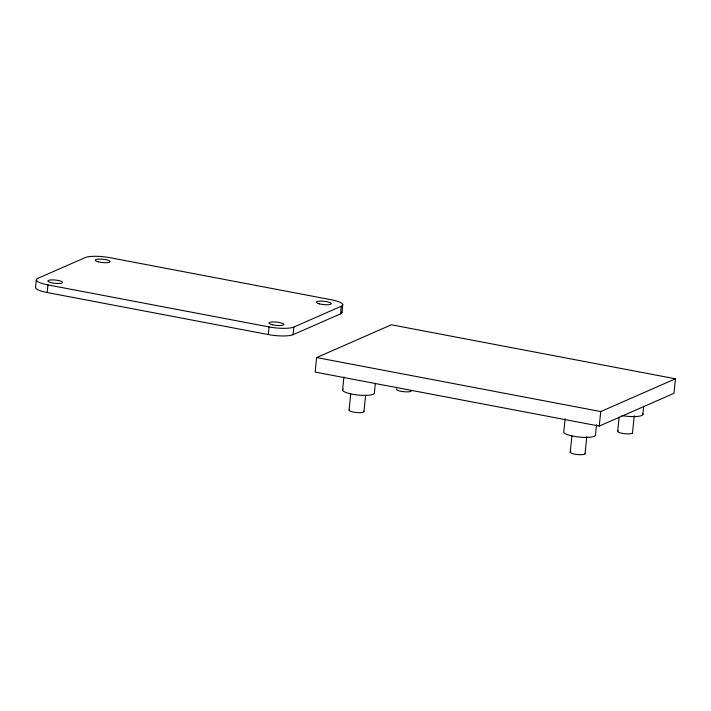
<?xml version="1.0" encoding="UTF-8"?>
<svg xmlns="http://www.w3.org/2000/svg" width="711" height="711" viewBox="0 0 711 711"><rect width="100%" height="100%" fill="white"/><g stroke="black" fill="none" stroke-linecap="round" stroke-linejoin="round"><path stroke-width="1.07" d="M35.55 287.484L36.323 279.858M47.175 292.532L47.948 284.907A19.019 4.213 5.8 0 1 37.79 278.383L85.231 257.578A19.019 4.213 5.8 0 1 109.992 257.693L331.13 299.731A19.019 4.213 5.8 0 1 341.289 306.245L340.516 313.871L293.065 334.677A19.019 4.213 5.8 0 1 268.314 334.561L47.175 292.532A19.019 4.213 5.8 0 1 35.719 286.951M268.314 334.561L269.087 326.936A19.019 4.213 5.8 0 0 293.847 327.051L341.289 306.245M293.065 334.677L293.847 327.051M316.635 357.562L315.16 372.084L599.257 426.085L673.975 393.316L675.45 378.794L391.352 324.794L316.635 357.562L600.733 411.562L675.45 378.794M341.973 312.396L342.755 304.77M342.586 389.912L343.902 376.999M349.065 410.185L350.701 394.045M363.961 411.553L365.596 395.414M375.355 383.407L374.368 393.094A15.971 3.537 5.8 0 1 356.149 394.792A15.971 3.537 5.8 0 1 343.2 389.05M565.121 418.726L563.805 431.639A15.971 3.537 5.8 0 0 580.052 437.132A15.971 3.537 5.8 0 0 595.311 434.483M570.266 451.965L571.911 435.825M585.029 453.84L586.779 436.625M595.427 435.425L596.52 424.663M599.257 426.085L600.733 411.562M617.699 431.168L619.121 417.179M632.488 433.017L634.23 415.802M642.815 414.717L643.686 406.114M47.948 284.907L269.087 326.936M363.668 411.091A7.483 1.662 5.8 0 1 356.673 412.549A7.483 1.662 5.8 0 1 349.279 409.776M411.234 390.401A7.483 1.662 5.8 0 1 403.617 391.69A7.483 1.662 5.8 0 1 396.854 388.873M585.037 453.405A7.483 1.662 5.8 0 1 576.63 454.453A7.483 1.662 5.8 0 1 570.782 451.592M632.479 432.581A7.483 1.662 5.8 0 1 624.16 433.657A7.483 1.662 5.8 0 1 618.197 430.795M642.824 413.793A15.971 3.537 5.8 0 1 621.894 415.588M341.822 311.827A19.019 4.213 5.8 0 1 340.516 313.871M272.384 324.758A7.483 1.662 5.8 0 0 283.831 324.527A7.483 1.662 5.8 0 0 272.944 321.923A7.483 1.662 5.8 0 0 272.384 324.758M319.479 303.864A7.483 1.662 5.8 0 0 331.246 303.81A7.483 1.662 5.8 0 0 320.768 301.109A7.483 1.662 5.8 0 0 319.479 303.864M98.527 261.879A7.483 1.662 5.8 0 0 110.125 261.728A7.483 1.662 5.8 0 0 99.416 259.08A7.483 1.662 5.8 0 0 98.527 261.879M50.694 282.578A7.483 1.662 5.8 0 0 62.63 282.64A7.483 1.662 5.8 0 0 52.418 279.885A7.483 1.662 5.8 0 0 50.694 282.578"/></g></svg>
